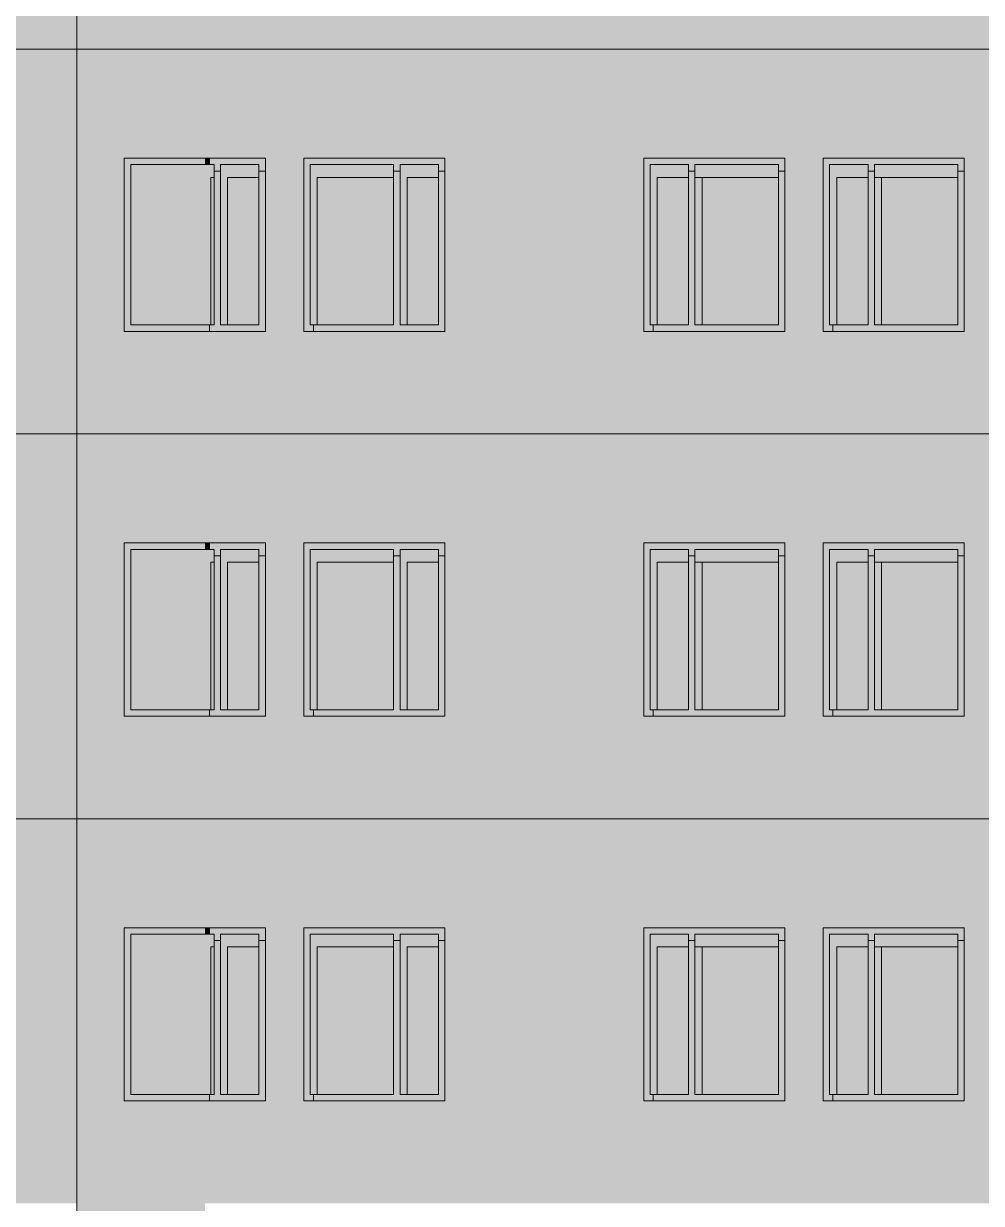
# Model space of a CAD drawing. Header units: millimetres. Extents: x 145836 to 266027, y 108786 to 206069.
# Drawn here: x 159345 to 163079, y 172399 to 176999 of the extents above; entities that cross this region are included whole.
import ezdxf

# ---------------------------------------------------------------- set-up
doc = ezdxf.new("R2010")
doc.units = ezdxf.units.MM
doc.layers.get('0').update_dxf_attribs({"color": 250})
doc.layers.add('hatch1', color=7, linetype='Continuous')

msp = doc.modelspace()

# ---------------------------------------------------------------- hatches: boundary and pattern name
at = {"lineweight": 13, "true_color": 0x787878}
h = msp.add_hatch(color=8, dxfattribs=at)
h.dxf.hatch_style = 1
h.paths.add_polyline_path([(160052.1, 176474), (159737.1, 176474), (159737.1, 175799), (160052.1, 175799), (160052.1, 175824), (159762.1, 175824), (159762.1, 176449), (160052.1, 176449)])
h.paths.add_polyline_path([(160069, 175824), (160052.1, 175824), (160052.1, 175799), (160069, 175799)])
h = msp.add_hatch(color=8, dxfattribs=at)
h.dxf.hatch_style = 1
h.paths.add_polyline_path([(160069, 176474), (160052.1, 176474), (160052.1, 176449), (160069, 176449)])
at = {"lineweight": 13}
h = msp.add_hatch(color=253, dxfattribs=at)
h.dxf.hatch_style = 1
h.paths.add_polyline_path([(160287.1, 176474), (160069, 176474), (160069, 176449), (160087.1, 176449), (160087.1, 176424), (160112.1, 176424), (160112.1, 176449), (160262.1, 176449), (160262.1, 176424), (160287.1, 176424)])
h = msp.add_hatch(color=253, dxfattribs=at)
h.dxf.hatch_style = 1
h.paths.add_polyline_path([(160787.1, 176449), (160787.1, 176424), (160812.1, 176424), (160812.1, 176449), (160962.1, 176449), (160962.1, 176424), (160987.1, 176424), (160987.1, 176474), (160437.1, 176474), (160437.1, 175799), (160474.5, 175799), (160474.5, 175824), (160462.1, 175824), (160462.1, 176449)])
at = {"lineweight": 20}
for color, points in [(253, [(161762.1, 176474), (161762.1, 175799), (161799.5, 175799), (161799.5, 175824), (161787.1, 175824), (161787.1, 176449), (161937.1, 176449), (161937.1, 176424), (161962.1, 176424), (161962.1, 176449), (162287.1, 176449), (162287.1, 176424), (162312.1, 176424), (162312.1, 176474)]), (253, [(162462.1, 175799), (162499.5, 175799), (162499.5, 175824), (162487.1, 175824), (162487.1, 176449), (162637.1, 176449), (162637.1, 176424), (162662.1, 176424), (162662.1, 176449), (162987.1, 176449), (162987.1, 176424), (163012.1, 176424), (163012.1, 176474), (162462.1, 176474)]), (255, [(162287.1, 175824), (161962.1, 175824), (161962.1, 176424), (161937.1, 176424), (161937.1, 175824), (161799.5, 175824), (161799.5, 175799), (162312.1, 175799), (162312.1, 176424), (162287.1, 176424)]), (253, [(161762.1, 174974), (161762.1, 174299), (161799.5, 174299), (161799.5, 174324), (161787.1, 174324), (161787.1, 174949), (161937.1, 174949), (161937.1, 174924), (161962.1, 174924), (161962.1, 174949), (162287.1, 174949), (162287.1, 174924), (162312.1, 174924), (162312.1, 174974)]), (253, [(162462.1, 174299), (162499.5, 174299), (162499.5, 174324), (162487.1, 174324), (162487.1, 174949), (162637.1, 174949), (162637.1, 174924), (162662.1, 174924), (162662.1, 174949), (162987.1, 174949), (162987.1, 174924), (163012.1, 174924), (163012.1, 174974), (162462.1, 174974)]), (255, [(162287.1, 174324), (161962.1, 174324), (161962.1, 174924), (161937.1, 174924), (161937.1, 174324), (161799.5, 174324), (161799.5, 174299), (162312.1, 174299), (162312.1, 174924), (162287.1, 174924)]), (253, [(161762.1, 173474), (161762.1, 172799), (161799.5, 172799), (161799.5, 172824), (161787.1, 172824), (161787.1, 173449), (161937.1, 173449), (161937.1, 173424), (161962.1, 173424), (161962.1, 173449), (162287.1, 173449), (162287.1, 173424), (162312.1, 173424), (162312.1, 173474)]), (253, [(162462.1, 172799), (162499.5, 172799), (162499.5, 172824), (162487.1, 172824), (162487.1, 173449), (162637.1, 173449), (162637.1, 173424), (162662.1, 173424), (162662.1, 173449), (162987.1, 173449), (162987.1, 173424), (163012.1, 173424), (163012.1, 173474), (162462.1, 173474)]), (255, [(162287.1, 172824), (161962.1, 172824), (161962.1, 173424), (161937.1, 173424), (161937.1, 172824), (161799.5, 172824), (161799.5, 172799), (162312.1, 172799), (162312.1, 173424), (162287.1, 173424)])]:
    msp.add_hatch(color=color, dxfattribs=at).paths.add_polyline_path(points)
at = {"lineweight": 13, "true_color": 0x5c6d75}
h = msp.add_hatch(color=147, dxfattribs=at)
h.dxf.hatch_style = 1
h.paths.add_polyline_path([(160087.1, 176449), (160052.1, 176449), (160052.1, 175824), (160073.9, 175824), (160073.9, 176399), (160087.1, 176399)])
h.paths.add_polyline_path([(160052.1, 176449), (159762.1, 176449), (159762.1, 175824), (160052.1, 175824)])
at = {"lineweight": 13}
h = msp.add_hatch(color=255, dxfattribs=at)
h.dxf.hatch_style = 1
h.paths.add_polyline_path([(160287.1, 176424), (160262.1, 176424), (160262.1, 175824), (160112.1, 175824), (160112.1, 176424), (160087.1, 176424), (160087.1, 175824), (160069, 175824), (160069, 175799), (160287.1, 175799)])
h.paths.add_polyline_path([(160987.1, 176424), (160962.1, 176424), (160962.1, 175824), (160812.1, 175824), (160812.1, 176424), (160787.1, 176424), (160787.1, 175824), (160474.5, 175824), (160474.5, 175799), (160987.1, 175799)])
at = {"lineweight": 13, "true_color": 0x5c6d75}
h = msp.add_hatch(color=147, dxfattribs=at)
h.dxf.hatch_style = 1
h.paths.add_polyline_path([(160262.1, 176399), (160262.1, 176449), (160112.1, 176449), (160112.1, 175824), (160139.5, 175824), (160139.5, 176399)])
h = msp.add_hatch(color=147, dxfattribs=at)
h.paths.add_polyline_path([(160787.1, 176399), (160787.1, 176449), (160462.1, 176449), (160462.1, 175824), (160489.5, 175824), (160489.5, 176399)])
h.paths.add_polyline_path([(160962.1, 176399), (160962.1, 176449), (160812.1, 176449), (160812.1, 175824), (160839.5, 175824), (160839.5, 176399)])
at = {"lineweight": 20, "true_color": 0x5c6d75}
h = msp.add_hatch(color=147, dxfattribs=at)
h.paths.add_polyline_path([(162287.1, 176399), (162287.1, 176449), (161962.1, 176449), (161962.1, 176399)])
h.paths.add_polyline_path([(161937.1, 176399), (161937.1, 176449), (161787.1, 176449), (161787.1, 175824), (161814.5, 175824), (161814.5, 176399)])
for points in [[(162487.1, 176449), (162487.1, 175824), (162514.5, 175824), (162514.5, 176399), (162637.1, 176399), (162637.1, 176449)], [(162987.1, 176399), (162987.1, 176449), (162662.1, 176449), (162662.1, 176399)], [(162487.1, 174949), (162487.1, 174324), (162514.5, 174324), (162514.5, 174899), (162637.1, 174899), (162637.1, 174949)], [(162987.1, 174899), (162987.1, 174949), (162662.1, 174949), (162662.1, 174899)], [(162487.1, 173449), (162487.1, 172824), (162514.5, 172824), (162514.5, 173399), (162637.1, 173399), (162637.1, 173449)], [(162987.1, 173399), (162987.1, 173449), (162662.1, 173449), (162662.1, 173399)]]:
    msp.add_hatch(color=147, dxfattribs=at).paths.add_polyline_path(points)
at = {"lineweight": 13}
for points in [[(163012.1, 176424), (162987.1, 176424), (162987.1, 175824), (162662.1, 175824), (162662.1, 176424), (162637.1, 176424), (162637.1, 175824), (162499.5, 175824), (162499.5, 175799), (163012.1, 175799)], [(163012.1, 174924), (162987.1, 174924), (162987.1, 174324), (162662.1, 174324), (162662.1, 174924), (162637.1, 174924), (162637.1, 174324), (162499.5, 174324), (162499.5, 174299), (163012.1, 174299)], [(163012.1, 173424), (162987.1, 173424), (162987.1, 172824), (162662.1, 172824), (162662.1, 173424), (162637.1, 173424), (162637.1, 172824), (162499.5, 172824), (162499.5, 172799), (163012.1, 172799)]]:
    msp.add_hatch(color=255, dxfattribs=at).paths.add_polyline_path(points)
at = {"lineweight": 13, "true_color": 0x70858f}
h = msp.add_hatch(color=8, dxfattribs=at)
h.dxf.hatch_style = 1
h.paths.add_polyline_path([(160087.1, 176399), (160073.9, 176399), (160073.9, 175824), (160087.1, 175824)])
h.paths.add_polyline_path([(160262.1, 176399), (160139.5, 176399), (160139.5, 175824), (160262.1, 175824)])
h = msp.add_hatch(color=8, dxfattribs=at)
h.dxf.hatch_style = 1
h.paths.add_polyline_path([(160489.5, 176399), (160489.5, 175824), (160787.1, 175824), (160787.1, 176399)])
h.paths.add_polyline_path([(160839.5, 175824), (160962.1, 175824), (160962.1, 176399), (160839.5, 176399)])
h = msp.add_hatch(color=8, dxfattribs=at)
h.paths.add_polyline_path([(162287.1, 176399), (161989.5, 176399), (161989.5, 175824), (162287.1, 175824)])
h.paths.add_polyline_path([(161814.5, 175824), (161937.1, 175824), (161937.1, 176399), (161814.5, 176399)])
at = {"lineweight": 13, "true_color": 0x5c6d75}
h = msp.add_hatch(color=147, dxfattribs=at)
h.paths.add_polyline_path([(161989.5, 176399), (161962.1, 176399), (161962.1, 175824), (161989.5, 175824)])
h.paths.add_polyline_path([(162662.1, 175824), (162689.5, 175824), (162689.5, 176399), (162662.1, 176399)])
at = {"lineweight": 13, "true_color": 0x70858f}
h = msp.add_hatch(color=8, dxfattribs=at)
h.paths.add_polyline_path([(162689.5, 175824), (162987.1, 175824), (162987.1, 176399), (162689.5, 176399)])
h.paths.add_polyline_path([(162637.1, 176399), (162514.5, 176399), (162514.5, 175824), (162637.1, 175824)])
at = {"lineweight": 13, "true_color": 0x787878}
h = msp.add_hatch(color=8, dxfattribs=at)
h.dxf.hatch_style = 1
h.paths.add_polyline_path([(160052.1, 174974), (159737.1, 174974), (159737.1, 174299), (160052.1, 174299), (160052.1, 174324), (159762.1, 174324), (159762.1, 174949), (160052.1, 174949)])
h.paths.add_polyline_path([(160069, 174324), (160052.1, 174324), (160052.1, 174299), (160069, 174299)])
at = {"lineweight": 13, "true_color": 0x5c6d75}
h = msp.add_hatch(color=147, dxfattribs=at)
h.dxf.hatch_style = 1
h.paths.add_polyline_path([(160087.1, 174949), (160052.1, 174949), (160052.1, 174324), (160073.9, 174324), (160073.9, 174899), (160087.1, 174899)])
h.paths.add_polyline_path([(160052.1, 174949), (159762.1, 174949), (159762.1, 174324), (160052.1, 174324)])
at = {"lineweight": 13, "true_color": 0x787878}
h = msp.add_hatch(color=8, dxfattribs=at)
h.dxf.hatch_style = 1
h.paths.add_polyline_path([(160069, 174974), (160052.1, 174974), (160052.1, 174949), (160069, 174949)])
at = {"lineweight": 13}
h = msp.add_hatch(color=253, dxfattribs=at)
h.dxf.hatch_style = 1
h.paths.add_polyline_path([(160287.1, 174974), (160069, 174974), (160069, 174949), (160087.1, 174949), (160087.1, 174924), (160112.1, 174924), (160112.1, 174949), (160262.1, 174949), (160262.1, 174924), (160287.1, 174924)])
at = {"lineweight": 13, "true_color": 0x5c6d75}
h = msp.add_hatch(color=147, dxfattribs=at)
h.dxf.hatch_style = 1
h.paths.add_polyline_path([(160262.1, 174899), (160262.1, 174949), (160112.1, 174949), (160112.1, 174324), (160139.5, 174324), (160139.5, 174899)])
at = {"lineweight": 13}
h = msp.add_hatch(color=253, dxfattribs=at)
h.dxf.hatch_style = 1
h.paths.add_polyline_path([(160787.1, 174949), (160787.1, 174924), (160812.1, 174924), (160812.1, 174949), (160962.1, 174949), (160962.1, 174924), (160987.1, 174924), (160987.1, 174974), (160437.1, 174974), (160437.1, 174299), (160474.5, 174299), (160474.5, 174324), (160462.1, 174324), (160462.1, 174949)])
at = {"lineweight": 13, "true_color": 0x5c6d75}
h = msp.add_hatch(color=147, dxfattribs=at)
h.paths.add_polyline_path([(160787.1, 174899), (160787.1, 174949), (160462.1, 174949), (160462.1, 174324), (160489.5, 174324), (160489.5, 174899)])
h.paths.add_polyline_path([(160962.1, 174899), (160962.1, 174949), (160812.1, 174949), (160812.1, 174324), (160839.5, 174324), (160839.5, 174899)])
at = {"lineweight": 20, "true_color": 0x5c6d75}
h = msp.add_hatch(color=147, dxfattribs=at)
h.paths.add_polyline_path([(162287.1, 174899), (162287.1, 174949), (161962.1, 174949), (161962.1, 174899)])
h.paths.add_polyline_path([(161937.1, 174899), (161937.1, 174949), (161787.1, 174949), (161787.1, 174324), (161814.5, 174324), (161814.5, 174899)])
at = {"lineweight": 13}
h = msp.add_hatch(color=255, dxfattribs=at)
h.dxf.hatch_style = 1
h.paths.add_polyline_path([(160287.1, 174924), (160262.1, 174924), (160262.1, 174324), (160112.1, 174324), (160112.1, 174924), (160087.1, 174924), (160087.1, 174324), (160069, 174324), (160069, 174299), (160287.1, 174299)])
h.paths.add_polyline_path([(160987.1, 174924), (160962.1, 174924), (160962.1, 174324), (160812.1, 174324), (160812.1, 174924), (160787.1, 174924), (160787.1, 174324), (160474.5, 174324), (160474.5, 174299), (160987.1, 174299)])
at = {"lineweight": 13, "true_color": 0x70858f}
h = msp.add_hatch(color=8, dxfattribs=at)
h.dxf.hatch_style = 1
h.paths.add_polyline_path([(160087.1, 174899), (160073.9, 174899), (160073.9, 174324), (160087.1, 174324)])
h.paths.add_polyline_path([(160262.1, 174899), (160139.5, 174899), (160139.5, 174324), (160262.1, 174324)])
h = msp.add_hatch(color=8, dxfattribs=at)
h.dxf.hatch_style = 1
h.paths.add_polyline_path([(160489.5, 174899), (160489.5, 174324), (160787.1, 174324), (160787.1, 174899)])
h.paths.add_polyline_path([(160839.5, 174324), (160962.1, 174324), (160962.1, 174899), (160839.5, 174899)])
h = msp.add_hatch(color=8, dxfattribs=at)
h.paths.add_polyline_path([(162287.1, 174899), (161989.5, 174899), (161989.5, 174324), (162287.1, 174324)])
h.paths.add_polyline_path([(161814.5, 174324), (161937.1, 174324), (161937.1, 174899), (161814.5, 174899)])
at = {"lineweight": 13, "true_color": 0x5c6d75}
h = msp.add_hatch(color=147, dxfattribs=at)
h.paths.add_polyline_path([(161989.5, 174899), (161962.1, 174899), (161962.1, 174324), (161989.5, 174324)])
h.paths.add_polyline_path([(162662.1, 174324), (162689.5, 174324), (162689.5, 174899), (162662.1, 174899)])
at = {"lineweight": 13, "true_color": 0x70858f}
h = msp.add_hatch(color=8, dxfattribs=at)
h.paths.add_polyline_path([(162689.5, 174324), (162987.1, 174324), (162987.1, 174899), (162689.5, 174899)])
h.paths.add_polyline_path([(162637.1, 174899), (162514.5, 174899), (162514.5, 174324), (162637.1, 174324)])
at = {"lineweight": 13, "true_color": 0x787878}
h = msp.add_hatch(color=8, dxfattribs=at)
h.dxf.hatch_style = 1
h.paths.add_polyline_path([(160052.1, 173474), (159737.1, 173474), (159737.1, 172799), (160052.1, 172799), (160052.1, 172824), (159762.1, 172824), (159762.1, 173449), (160052.1, 173449)])
h.paths.add_polyline_path([(160069, 172824), (160052.1, 172824), (160052.1, 172799), (160069, 172799)])
h = msp.add_hatch(color=8, dxfattribs=at)
h.dxf.hatch_style = 1
h.paths.add_polyline_path([(160069, 173474), (160052.1, 173474), (160052.1, 173449), (160069, 173449)])
at = {"lineweight": 13}
h = msp.add_hatch(color=253, dxfattribs=at)
h.dxf.hatch_style = 1
h.paths.add_polyline_path([(160287.1, 173474), (160069, 173474), (160069, 173449), (160087.1, 173449), (160087.1, 173424), (160112.1, 173424), (160112.1, 173449), (160262.1, 173449), (160262.1, 173424), (160287.1, 173424)])
h = msp.add_hatch(color=253, dxfattribs=at)
h.dxf.hatch_style = 1
h.paths.add_polyline_path([(160787.1, 173449), (160787.1, 173424), (160812.1, 173424), (160812.1, 173449), (160962.1, 173449), (160962.1, 173424), (160987.1, 173424), (160987.1, 173474), (160437.1, 173474), (160437.1, 172799), (160474.5, 172799), (160474.5, 172824), (160462.1, 172824), (160462.1, 173449)])
at = {"lineweight": 13, "true_color": 0x5c6d75}
h = msp.add_hatch(color=147, dxfattribs=at)
h.dxf.hatch_style = 1
h.paths.add_polyline_path([(160087.1, 173449), (160052.1, 173449), (160052.1, 172824), (160073.9, 172824), (160073.9, 173399), (160087.1, 173399)])
h.paths.add_polyline_path([(160052.1, 173449), (159762.1, 173449), (159762.1, 172824), (160052.1, 172824)])
at = {"lineweight": 13}
h = msp.add_hatch(color=255, dxfattribs=at)
h.dxf.hatch_style = 1
h.paths.add_polyline_path([(160287.1, 173424), (160262.1, 173424), (160262.1, 172824), (160112.1, 172824), (160112.1, 173424), (160087.1, 173424), (160087.1, 172824), (160069, 172824), (160069, 172799), (160287.1, 172799)])
h.paths.add_polyline_path([(160987.1, 173424), (160962.1, 173424), (160962.1, 172824), (160812.1, 172824), (160812.1, 173424), (160787.1, 173424), (160787.1, 172824), (160474.5, 172824), (160474.5, 172799), (160987.1, 172799)])
at = {"lineweight": 13, "true_color": 0x5c6d75}
h = msp.add_hatch(color=147, dxfattribs=at)
h.dxf.hatch_style = 1
h.paths.add_polyline_path([(160262.1, 173399), (160262.1, 173449), (160112.1, 173449), (160112.1, 172824), (160139.5, 172824), (160139.5, 173399)])
h = msp.add_hatch(color=147, dxfattribs=at)
h.paths.add_polyline_path([(160787.1, 173399), (160787.1, 173449), (160462.1, 173449), (160462.1, 172824), (160489.5, 172824), (160489.5, 173399)])
h.paths.add_polyline_path([(160962.1, 173399), (160962.1, 173449), (160812.1, 173449), (160812.1, 172824), (160839.5, 172824), (160839.5, 173399)])
at = {"lineweight": 20, "true_color": 0x5c6d75}
h = msp.add_hatch(color=147, dxfattribs=at)
h.paths.add_polyline_path([(162287.1, 173399), (162287.1, 173449), (161962.1, 173449), (161962.1, 173399)])
h.paths.add_polyline_path([(161937.1, 173399), (161937.1, 173449), (161787.1, 173449), (161787.1, 172824), (161814.5, 172824), (161814.5, 173399)])
at = {"lineweight": 13, "true_color": 0x70858f}
h = msp.add_hatch(color=8, dxfattribs=at)
h.dxf.hatch_style = 1
h.paths.add_polyline_path([(160087.1, 173399), (160073.9, 173399), (160073.9, 172824), (160087.1, 172824)])
h.paths.add_polyline_path([(160262.1, 173399), (160139.5, 173399), (160139.5, 172824), (160262.1, 172824)])
h = msp.add_hatch(color=8, dxfattribs=at)
h.dxf.hatch_style = 1
h.paths.add_polyline_path([(160489.5, 173399), (160489.5, 172824), (160787.1, 172824), (160787.1, 173399)])
h.paths.add_polyline_path([(160839.5, 172824), (160962.1, 172824), (160962.1, 173399), (160839.5, 173399)])
h = msp.add_hatch(color=8, dxfattribs=at)
h.paths.add_polyline_path([(162287.1, 173399), (161989.5, 173399), (161989.5, 172824), (162287.1, 172824)])
h.paths.add_polyline_path([(161814.5, 172824), (161937.1, 172824), (161937.1, 173399), (161814.5, 173399)])
at = {"lineweight": 13, "true_color": 0x5c6d75}
h = msp.add_hatch(color=147, dxfattribs=at)
h.paths.add_polyline_path([(161989.5, 173399), (161962.1, 173399), (161962.1, 172824), (161989.5, 172824)])
h.paths.add_polyline_path([(162662.1, 172824), (162689.5, 172824), (162689.5, 173399), (162662.1, 173399)])
at = {"lineweight": 13, "true_color": 0x70858f}
h = msp.add_hatch(color=8, dxfattribs=at)
h.paths.add_polyline_path([(162689.5, 172824), (162987.1, 172824), (162987.1, 173399), (162689.5, 173399)])
h.paths.add_polyline_path([(162637.1, 173399), (162514.5, 173399), (162514.5, 172824), (162637.1, 172824)])
at = {"layer": 'hatch1', "lineweight": 13, "true_color": 0xb7ab6c}
h = msp.add_hatch(color=43, dxfattribs=at)
h.dxf.hatch_style = 1
h.paths.add_polyline_path([(159737.1, 177974), (160052.1, 177974), (160052.1, 178399), (159552.1, 178399), (159552.1, 176899), (160052.1, 176899), (160052.1, 177299), (159737.1, 177299)])
h.paths.add_polyline_path([(160052.1, 178399), (160052.1, 178799), (159737.1, 178799), (159737.1, 179474), (160052.1, 179474), (160052.1, 179899), (159552.1, 179899), (159552.1, 178399)])
at = {"layer": 'hatch1', "lineweight": 13, "true_color": 0xf1e5a2}
h = msp.add_hatch(color=41, dxfattribs=at)
h.dxf.hatch_style = 1
h.paths.add_polyline_path([(156067.2, 178399), (156067.2, 177974), (156612.1, 177974), (156612.1, 177299), (156067.2, 177299), (156067.2, 176899), (159552.1, 176899), (159552.1, 178399)])
h.paths.add_polyline_path([(158437.1, 177974), (158437.1, 177299), (157887.1, 177299), (157887.1, 177974)], flags=16)
h.paths.add_polyline_path([(158412.1, 177949), (158412.1, 177324), (158262.1, 177324), (157912.1, 177324), (157912.1, 177949), (158237.1, 177949)], flags=0)
h.paths.add_polyline_path([(158587.1, 177974), (159137.1, 177974), (159137.1, 177299), (158587.1, 177299)], flags=16)
h.paths.add_polyline_path([(158612.1, 177949), (158937.1, 177949), (159112.1, 177949), (159112.1, 177324), (158962.1, 177324), (158612.1, 177324)], flags=0)
h.paths.add_polyline_path([(157762.1, 177974), (157762.1, 177299), (156862.1, 177299), (156862.1, 177974)], flags=16)
h.paths.add_polyline_path([(157737.1, 177949), (157737.1, 177324), (157587.1, 177324), (157237.1, 177324), (156887.1, 177324), (156887.1, 177949), (157212.1, 177949), (157562.1, 177949)], flags=0)
at = {"layer": 'hatch1', "lineweight": 13, "true_color": 0xeedf8c}
h = msp.add_hatch(color=41, dxfattribs=at)
h.dxf.hatch_style = 1
h.paths.add_polyline_path([(161374.6, 178399), (160052.1, 178399), (160052.1, 177974), (160287.1, 177974), (160287.1, 177299), (160052.1, 177299), (160052.1, 176899), (161374.6, 176899)])
h.paths.add_polyline_path([(160987.1, 177974), (160987.1, 177299), (160437.1, 177299), (160437.1, 177974)], flags=16)
h.paths.add_polyline_path([(160962.1, 177949), (160962.1, 177324), (160812.1, 177324), (160812.1, 177924), (160787.1, 177924), (160787.1, 177324), (160462.1, 177324), (160462.1, 177949), (160787.1, 177949), (160787.1, 177924), (160812.1, 177924), (160812.1, 177949)], flags=0)
h.paths.add_polyline_path([(163197.1, 178399), (161374.6, 178399), (161374.6, 176899), (163197.1, 176899)])
h.paths.add_polyline_path([(161762.1, 177974), (162312.1, 177974), (162312.1, 177299), (161762.1, 177299)], flags=16)
h.paths.add_polyline_path([(161787.1, 177949), (161937.1, 177949), (161937.1, 177924), (161962.1, 177924), (161962.1, 177949), (162287.1, 177949), (162287.1, 177324), (161962.1, 177324), (161962.1, 177924), (161937.1, 177924), (161937.1, 177324), (161787.1, 177324)], flags=0)
h.paths.add_polyline_path([(162462.1, 177974), (163012.1, 177974), (163012.1, 177299), (162462.1, 177299)], flags=16)
h.paths.add_polyline_path([(162487.1, 177949), (162637.1, 177949), (162637.1, 177924), (162662.1, 177924), (162662.1, 177949), (162987.1, 177949), (162987.1, 177324), (162662.1, 177324), (162662.1, 177924), (162637.1, 177924), (162637.1, 177324), (162487.1, 177324)], flags=0)
at = {"layer": 'hatch1', "lineweight": 13, "true_color": 0xf1e5a2}
h = msp.add_hatch(color=41, dxfattribs=at)
h.dxf.hatch_style = 1
h.paths.add_polyline_path([(156067.2, 176899), (156067.2, 176474), (156612.1, 176474), (156612.1, 175799), (156067.2, 175799), (156067.2, 175399), (159552.1, 175399), (159552.1, 176899)])
h.paths.add_polyline_path([(158437.1, 176474), (158437.1, 175799), (157887.1, 175799), (157887.1, 176474)], flags=16)
h.paths.add_polyline_path([(158412.1, 176449), (158412.1, 175824), (158262.1, 175824), (157912.1, 175824), (157912.1, 176449), (158237.1, 176449)], flags=0)
h.paths.add_polyline_path([(158587.1, 176474), (159137.1, 176474), (159137.1, 175799), (158587.1, 175799)], flags=16)
h.paths.add_polyline_path([(158612.1, 176449), (158937.1, 176449), (159112.1, 176449), (159112.1, 175824), (158962.1, 175824), (158612.1, 175824)], flags=0)
h.paths.add_polyline_path([(157762.1, 176474), (157762.1, 175799), (156862.1, 175799), (156862.1, 176474)], flags=16)
h.paths.add_polyline_path([(157737.1, 176449), (157737.1, 175824), (157587.1, 175824), (157237.1, 175824), (156887.1, 175824), (156887.1, 176449), (157212.1, 176449), (157562.1, 176449)], flags=0)
at = {"layer": 'hatch1', "lineweight": 13, "true_color": 0xb7ab6c}
h = msp.add_hatch(color=43, dxfattribs=at)
h.dxf.hatch_style = 1
h.paths.add_polyline_path([(159737.1, 176474), (160052.1, 176474), (160052.1, 176899), (159552.1, 176899), (159552.1, 175399), (160052.1, 175399), (160052.1, 175799), (159737.1, 175799)])
h.paths.add_polyline_path([(159552.1, 175399), (159552.1, 173899), (160052.1, 173899), (160052.1, 174299), (159737.1, 174299), (159737.1, 174974), (160052.1, 174974), (160052.1, 175399)])
at = {"layer": 'hatch1', "lineweight": 13, "true_color": 0xeedf8c}
h = msp.add_hatch(color=41, dxfattribs=at)
h.dxf.hatch_style = 1
h.paths.add_polyline_path([(161374.6, 176899), (160052.1, 176899), (160052.1, 176474), (160287.1, 176474), (160287.1, 175799), (160052.1, 175799), (160052.1, 175399), (161374.6, 175399)])
h.paths.add_polyline_path([(160987.1, 176474), (160987.1, 175799), (160437.1, 175799), (160437.1, 176474)], flags=16)
h.paths.add_polyline_path([(160962.1, 176449), (160962.1, 175824), (160812.1, 175824), (160812.1, 176424), (160787.1, 176424), (160787.1, 175824), (160462.1, 175824), (160462.1, 176449), (160787.1, 176449), (160787.1, 176424), (160812.1, 176424), (160812.1, 176449)], flags=0)
h.paths.add_polyline_path([(163197.1, 176899), (161374.6, 176899), (161374.6, 175399), (163197.1, 175399)])
h.paths.add_polyline_path([(161762.1, 176474), (162312.1, 176474), (162312.1, 175799), (161762.1, 175799)], flags=16)
h.paths.add_polyline_path([(161787.1, 176449), (161937.1, 176449), (161937.1, 176424), (161962.1, 176424), (161962.1, 176449), (162287.1, 176449), (162287.1, 175824), (161962.1, 175824), (161962.1, 176424), (161937.1, 176424), (161937.1, 175824), (161787.1, 175824)], flags=0)
h.paths.add_polyline_path([(162462.1, 176474), (163012.1, 176474), (163012.1, 175799), (162462.1, 175799)], flags=16)
h.paths.add_polyline_path([(162487.1, 176449), (162637.1, 176449), (162637.1, 176424), (162662.1, 176424), (162662.1, 176449), (162987.1, 176449), (162987.1, 175824), (162662.1, 175824), (162662.1, 176424), (162637.1, 176424), (162637.1, 175824), (162487.1, 175824)], flags=0)
at = {"layer": 'hatch1', "lineweight": 13, "true_color": 0xf1e5a2}
h = msp.add_hatch(color=41, dxfattribs=at)
h.dxf.hatch_style = 1
h.paths.add_polyline_path([(156067.2, 175399), (156067.2, 174974), (156612.1, 174974), (156612.1, 174299), (156067.2, 174299), (156067.2, 173899), (159552.1, 173899), (159552.1, 175399)])
h.paths.add_polyline_path([(158437.1, 174974), (158437.1, 174299), (157887.1, 174299), (157887.1, 174974)], flags=16)
h.paths.add_polyline_path([(158237.1, 174949), (158412.1, 174949), (158412.1, 174324), (158262.1, 174324), (157912.1, 174324), (157912.1, 174949)], flags=0)
h.paths.add_polyline_path([(157762.1, 174974), (157762.1, 174299), (156862.1, 174299), (156862.1, 174974)], flags=16)
h.paths.add_polyline_path([(157737.1, 174949), (157737.1, 174324), (157587.1, 174324), (157237.1, 174324), (156887.1, 174324), (156887.1, 174949), (157212.1, 174949), (157562.1, 174949)], flags=0)
h.paths.add_polyline_path([(158587.1, 174974), (159137.1, 174974), (159137.1, 174299), (158587.1, 174299)], flags=16)
h.paths.add_polyline_path([(158612.1, 174949), (158937.1, 174949), (159112.1, 174949), (159112.1, 174324), (158962.1, 174324), (158612.1, 174324)], flags=0)
at = {"layer": 'hatch1', "lineweight": 13, "true_color": 0xeedf8c}
h = msp.add_hatch(color=41, dxfattribs=at)
h.dxf.hatch_style = 1
h.paths.add_polyline_path([(161374.6, 175399), (160052.1, 175399), (160052.1, 174974), (160287.1, 174974), (160287.1, 174299), (160052.1, 174299), (160052.1, 173899), (161374.6, 173899)])
h.paths.add_polyline_path([(160987.1, 174974), (160987.1, 174299), (160437.1, 174299), (160437.1, 174974)], flags=16)
h.paths.add_polyline_path([(160962.1, 174949), (160962.1, 174324), (160812.1, 174324), (160812.1, 174924), (160787.1, 174924), (160787.1, 174324), (160462.1, 174324), (160462.1, 174949), (160787.1, 174949), (160787.1, 174924), (160812.1, 174924), (160812.1, 174949)], flags=0)
h.paths.add_polyline_path([(163197.1, 175399), (161374.6, 175399), (161374.6, 173899), (163197.1, 173899)])
h.paths.add_polyline_path([(161762.1, 174974), (162312.1, 174974), (162312.1, 174299), (161762.1, 174299)], flags=16)
h.paths.add_polyline_path([(161787.1, 174949), (161937.1, 174949), (161937.1, 174924), (161962.1, 174924), (161962.1, 174949), (162287.1, 174949), (162287.1, 174324), (161962.1, 174324), (161962.1, 174924), (161937.1, 174924), (161937.1, 174324), (161787.1, 174324)], flags=0)
h.paths.add_polyline_path([(162462.1, 174974), (163012.1, 174974), (163012.1, 174299), (162462.1, 174299)], flags=16)
h.paths.add_polyline_path([(162487.1, 174949), (162637.1, 174949), (162637.1, 174924), (162662.1, 174924), (162662.1, 174949), (162987.1, 174949), (162987.1, 174324), (162662.1, 174324), (162662.1, 174924), (162637.1, 174924), (162637.1, 174324), (162487.1, 174324)], flags=0)
at = {"layer": 'hatch1', "lineweight": 13, "true_color": 0xc98238}
h = msp.add_hatch(color=23, dxfattribs=at)
h.dxf.hatch_style = 1
h.paths.add_polyline_path([(159552.1, 173899), (156067.2, 173899), (156067.2, 173474), (156612.1, 173474), (156612.1, 172799), (156067.2, 172799), (156067.2, 172399), (159552.1, 172399)])
h.paths.add_polyline_path([(158437.1, 173474), (158437.1, 172799), (157887.1, 172799), (157887.1, 173474)], flags=16)
h.paths.add_polyline_path([(158237.1, 173449), (158237.1, 172824), (157912.1, 172824), (157912.1, 173449)], flags=0)
h.paths.add_polyline_path([(158262.1, 173449), (158412.1, 173449), (158412.1, 172824), (158262.1, 172824)], flags=0)
h.paths.add_polyline_path([(158587.1, 173474), (159137.1, 173474), (159137.1, 172799), (158587.1, 172799)], flags=16)
h.paths.add_polyline_path([(158612.1, 173449), (158937.1, 173449), (158937.1, 172824), (158612.1, 172824)], flags=0)
h.paths.add_polyline_path([(157762.1, 173474), (157762.1, 172799), (156862.1, 172799), (156862.1, 173474)], flags=16)
h.paths.add_polyline_path([(157737.1, 173449), (157737.1, 172824), (157587.1, 172824), (157587.1, 173449)], flags=0)
h.paths.add_polyline_path([(157562.1, 173449), (157562.1, 172824), (157237.1, 172824), (157237.1, 173449)], flags=0)
h.paths.add_polyline_path([(158962.1, 173449), (159112.1, 173449), (159112.1, 172824), (158962.1, 172824)], flags=0)
h.paths.add_polyline_path([(157212.1, 173449), (157212.1, 172824), (156887.1, 172824), (156887.1, 173449)], flags=0)
at = {"layer": 'hatch1', "lineweight": 13, "true_color": 0x845624}
h = msp.add_hatch(color=27, dxfattribs=at)
h.dxf.hatch_style = 1
h.paths.add_polyline_path([(159552.1, 173899), (159552.1, 172399), (160052.1, 172399), (160052.1, 172799), (159737.1, 172799), (159737.1, 173474), (160052.1, 173474), (160052.1, 173899)])
h.paths.add_polyline_path([(159552.1, 170899), (160052.1, 170899), (160052.1, 171299), (159737.1, 171299), (159737.1, 171974), (160052.1, 171974), (160052.1, 172399), (159552.1, 172399)])
at = {"layer": 'hatch1', "lineweight": 13, "true_color": 0xb07230}
h = msp.add_hatch(color=35, dxfattribs=at)
h.dxf.hatch_style = 1
h.paths.add_polyline_path([(160052.1, 173899), (160052.1, 173474), (160287.1, 173474), (160287.1, 172799), (160052.1, 172799), (160052.1, 172399), (163197.1, 172399), (163197.1, 173899)])
h.paths.add_polyline_path([(160987.1, 173474), (160987.1, 172799), (160437.1, 172799), (160437.1, 173474)], flags=16)
h.paths.add_polyline_path([(160962.1, 173449), (160962.1, 172824), (160812.1, 172824), (160812.1, 173424), (160787.1, 173424), (160787.1, 172824), (160462.1, 172824), (160462.1, 173449), (160787.1, 173449), (160787.1, 173424), (160812.1, 173424), (160812.1, 173449)], flags=0)
h.paths.add_polyline_path([(161762.1, 173474), (162312.1, 173474), (162312.1, 172799), (161762.1, 172799)], flags=16)
h.paths.add_polyline_path([(161787.1, 173449), (161937.1, 173449), (161937.1, 173424), (161962.1, 173424), (161962.1, 173449), (162287.1, 173449), (162287.1, 172824), (161962.1, 172824), (161962.1, 173424), (161937.1, 173424), (161937.1, 172824), (161787.1, 172824)], flags=0)
h.paths.add_polyline_path([(162462.1, 173474), (163012.1, 173474), (163012.1, 172799), (162462.1, 172799)], flags=16)
h.paths.add_polyline_path([(162487.1, 173449), (162637.1, 173449), (162637.1, 173424), (162662.1, 173424), (162662.1, 173449), (162987.1, 173449), (162987.1, 172824), (162662.1, 172824), (162662.1, 173424), (162637.1, 173424), (162637.1, 172824), (162487.1, 172824)], flags=0)

# ---------------------------------------------------------------- linework, layer by layer
at = {"lineweight": 20}
for p, q in [((159552.1, 168449), (159552.1, 201249)), ((168239.6, 176899), (154509.6, 176899)), ((159737.1, 176474), (160287.1, 176474)), ((159737.1, 175799), (159737.1, 176474)), ((160287.1, 175799), (160287.1, 176474)), ((160437.1, 176474), (160987.1, 176474)), ((160437.1, 175799), (160437.1, 176474)), ((160987.1, 175799), (160987.1, 176474)), ((162312.1, 176474), (161762.1, 176474)), ((161762.1, 175799), (161762.1, 176474)), ((162312.1, 175799), (162312.1, 176474)), ((163012.1, 176474), (162462.1, 176474)), ((162462.1, 175799), (162462.1, 176474)), ((163012.1, 175799), (163012.1, 176474)), ((160087.1, 176449), (159762.1, 176449)), ((160087.1, 176449), (159762.1, 176449)), ((159762.1, 176449), (159762.1, 175824)), ((160087.1, 175824), (160087.1, 176449)), ((160262.1, 176449), (160112.1, 176449)), ((160112.1, 176449), (160112.1, 175824)), ((160262.1, 175824), (160262.1, 176449)), ((160787.1, 176449), (160462.1, 176449)), ((160787.1, 176449), (160462.1, 176449)), ((160462.1, 176449), (160462.1, 175824)), ((160787.1, 175824), (160787.1, 176449)), ((160962.1, 176449), (160812.1, 176449)), ((160812.1, 176449), (160812.1, 175824)), ((160962.1, 175824), (160962.1, 176449)), ((161787.1, 175824), (161787.1, 176449)), ((161787.1, 176449), (161937.1, 176449)), ((161787.1, 176449), (161937.1, 176449)), ((161937.1, 176449), (161937.1, 175824)), ((161962.1, 176449), (162287.1, 176449)), ((161962.1, 176449), (162287.1, 176449)), ((161962.1, 175824), (161962.1, 176449)), ((162287.1, 176449), (162287.1, 175824)), ((162487.1, 175824), (162487.1, 176449)), ((162487.1, 176449), (162637.1, 176449)), ((162487.1, 176449), (162637.1, 176449)), ((162637.1, 176449), (162637.1, 175824)), ((162662.1, 176449), (162987.1, 176449)), ((162662.1, 175824), (162662.1, 176449)), ((162662.1, 176449), (162987.1, 176449)), ((162987.1, 176449), (162987.1, 175824)), ((160087.1, 175824), (159762.1, 175824)), ((160262.1, 175824), (160112.1, 175824)), ((160787.1, 175824), (160462.1, 175824)), ((160962.1, 175824), (160812.1, 175824)), ((161787.1, 175824), (161937.1, 175824)), ((161962.1, 175824), (162287.1, 175824)), ((162487.1, 175824), (162637.1, 175824)), ((162662.1, 175824), (162987.1, 175824)), ((159737.1, 175799), (160287.1, 175799)), ((160437.1, 175799), (160987.1, 175799)), ((162312.1, 175799), (161762.1, 175799)), ((163012.1, 175799), (162462.1, 175799)), ((168239.6, 175399), (154509.6, 175399)), ((159737.1, 174974), (160287.1, 174974)), ((159737.1, 174299), (159737.1, 174974)), ((160087.1, 174949), (159762.1, 174949)), ((160087.1, 174949), (159762.1, 174949)), ((159762.1, 174949), (159762.1, 174324)), ((160087.1, 174324), (160087.1, 174949)), ((160262.1, 174949), (160112.1, 174949)), ((160112.1, 174949), (160112.1, 174324)), ((160262.1, 174324), (160262.1, 174949)), ((160287.1, 174299), (160287.1, 174974)), ((160437.1, 174974), (160987.1, 174974)), ((160437.1, 174299), (160437.1, 174974)), ((160787.1, 174949), (160462.1, 174949)), ((160787.1, 174949), (160462.1, 174949)), ((160462.1, 174949), (160462.1, 174324)), ((160787.1, 174324), (160787.1, 174949)), ((160962.1, 174949), (160812.1, 174949)), ((160812.1, 174949), (160812.1, 174324)), ((160962.1, 174324), (160962.1, 174949)), ((160987.1, 174299), (160987.1, 174974)), ((162312.1, 174974), (161762.1, 174974)), ((161762.1, 174299), (161762.1, 174974)), ((161787.1, 174324), (161787.1, 174949)), ((161787.1, 174949), (161937.1, 174949)), ((161787.1, 174949), (161937.1, 174949)), ((161937.1, 174949), (161937.1, 174324)), ((161962.1, 174949), (162287.1, 174949)), ((161962.1, 174949), (162287.1, 174949)), ((161962.1, 174324), (161962.1, 174949)), ((162287.1, 174949), (162287.1, 174324)), ((162312.1, 174299), (162312.1, 174974)), ((163012.1, 174974), (162462.1, 174974)), ((162462.1, 174299), (162462.1, 174974)), ((162487.1, 174324), (162487.1, 174949)), ((162487.1, 174949), (162637.1, 174949)), ((162487.1, 174949), (162637.1, 174949)), ((162637.1, 174949), (162637.1, 174324)), ((162662.1, 174949), (162987.1, 174949)), ((162662.1, 174324), (162662.1, 174949)), ((162662.1, 174949), (162987.1, 174949)), ((162987.1, 174949), (162987.1, 174324)), ((163012.1, 174299), (163012.1, 174974)), ((159737.1, 174299), (160287.1, 174299)), ((160087.1, 174324), (159762.1, 174324)), ((160262.1, 174324), (160112.1, 174324)), ((160437.1, 174299), (160987.1, 174299)), ((160787.1, 174324), (160462.1, 174324)), ((160962.1, 174324), (160812.1, 174324)), ((162312.1, 174299), (161762.1, 174299)), ((161787.1, 174324), (161937.1, 174324)), ((161962.1, 174324), (162287.1, 174324)), ((163012.1, 174299), (162462.1, 174299)), ((162487.1, 174324), (162637.1, 174324)), ((162662.1, 174324), (162987.1, 174324)), ((168239.6, 173899), (154509.6, 173899)), ((159737.1, 173474), (160287.1, 173474)), ((159737.1, 172799), (159737.1, 173474)), ((160287.1, 172799), (160287.1, 173474)), ((160437.1, 173474), (160987.1, 173474)), ((160437.1, 172799), (160437.1, 173474)), ((160987.1, 172799), (160987.1, 173474)), ((162312.1, 173474), (161762.1, 173474)), ((161762.1, 172799), (161762.1, 173474)), ((162312.1, 172799), (162312.1, 173474)), ((163012.1, 173474), (162462.1, 173474)), ((162462.1, 172799), (162462.1, 173474)), ((163012.1, 172799), (163012.1, 173474)), ((160087.1, 173449), (159762.1, 173449)), ((160087.1, 173449), (159762.1, 173449)), ((159762.1, 173449), (159762.1, 172824)), ((160087.1, 172824), (160087.1, 173449)), ((160262.1, 173449), (160112.1, 173449)), ((160112.1, 173449), (160112.1, 172824)), ((160262.1, 172824), (160262.1, 173449)), ((160787.1, 173449), (160462.1, 173449)), ((160787.1, 173449), (160462.1, 173449)), ((160462.1, 173449), (160462.1, 172824)), ((160787.1, 172824), (160787.1, 173449)), ((160962.1, 173449), (160812.1, 173449)), ((160812.1, 173449), (160812.1, 172824)), ((160962.1, 172824), (160962.1, 173449)), ((161787.1, 172824), (161787.1, 173449)), ((161787.1, 173449), (161937.1, 173449)), ((161787.1, 173449), (161937.1, 173449)), ((161937.1, 173449), (161937.1, 172824)), ((161962.1, 173449), (162287.1, 173449)), ((161962.1, 173449), (162287.1, 173449)), ((161962.1, 172824), (161962.1, 173449)), ((162287.1, 173449), (162287.1, 172824)), ((162487.1, 172824), (162487.1, 173449)), ((162487.1, 173449), (162637.1, 173449)), ((162487.1, 173449), (162637.1, 173449)), ((162637.1, 173449), (162637.1, 172824)), ((162662.1, 173449), (162987.1, 173449)), ((162662.1, 172824), (162662.1, 173449)), ((162662.1, 173449), (162987.1, 173449)), ((162987.1, 173449), (162987.1, 172824)), ((160087.1, 172824), (159762.1, 172824)), ((160262.1, 172824), (160112.1, 172824)), ((160787.1, 172824), (160462.1, 172824)), ((160962.1, 172824), (160812.1, 172824)), ((161787.1, 172824), (161937.1, 172824)), ((161962.1, 172824), (162287.1, 172824)), ((162487.1, 172824), (162637.1, 172824)), ((162662.1, 172824), (162987.1, 172824)), ((159737.1, 172799), (160287.1, 172799)), ((160437.1, 172799), (160987.1, 172799)), ((162312.1, 172799), (161762.1, 172799)), ((163012.1, 172799), (162462.1, 172799))]:
    msp.add_line(p, q, dxfattribs=at)
at = {"color": 8, "lineweight": 13, "true_color": 0x828282}
for p, q in [((160069, 176474), (160069, 176449)), ((160069, 175824), (160069, 175799)), ((160069, 174974), (160069, 174949)), ((160069, 174324), (160069, 174299)), ((160069, 173474), (160069, 173449)), ((160069, 172824), (160069, 172799))]:
    msp.add_line(p, q, dxfattribs=at)
at = {"color": 253, "lineweight": 20}
for p, q in [((160112.1, 176424), (160087.1, 176424)), ((160287.1, 176424), (160262.1, 176424)), ((160812.1, 176424), (160787.1, 176424)), ((160987.1, 176424), (160962.1, 176424)), ((161937.1, 176424), (161962.1, 176424)), ((162287.1, 176424), (162312.1, 176424)), ((162637.1, 176424), (162662.1, 176424)), ((162987.1, 176424), (163012.1, 176424)), ((160474.5, 175824), (160474.5, 175799)), ((161799.5, 175824), (161799.5, 175799)), ((162499.5, 175824), (162499.5, 175799)), ((160112.1, 174924), (160087.1, 174924)), ((160287.1, 174924), (160262.1, 174924)), ((160812.1, 174924), (160787.1, 174924)), ((160987.1, 174924), (160962.1, 174924)), ((161937.1, 174924), (161962.1, 174924)), ((162287.1, 174924), (162312.1, 174924)), ((162637.1, 174924), (162662.1, 174924)), ((162987.1, 174924), (163012.1, 174924)), ((160474.5, 174324), (160474.5, 174299)), ((161799.5, 174324), (161799.5, 174299)), ((162499.5, 174324), (162499.5, 174299)), ((160112.1, 173424), (160087.1, 173424)), ((160287.1, 173424), (160262.1, 173424)), ((160812.1, 173424), (160787.1, 173424)), ((160987.1, 173424), (160962.1, 173424)), ((161937.1, 173424), (161962.1, 173424)), ((162287.1, 173424), (162312.1, 173424)), ((162637.1, 173424), (162662.1, 173424)), ((162987.1, 173424), (163012.1, 173424)), ((160474.5, 172824), (160474.5, 172799)), ((161799.5, 172824), (161799.5, 172799)), ((162499.5, 172824), (162499.5, 172799))]:
    msp.add_line(p, q, dxfattribs=at)
at = {"color": 147, "lineweight": 20, "true_color": 0x5c6d75}
for p, q in [((160087.1, 176399), (160073.9, 176399)), ((160073.9, 176399), (160073.9, 175824)), ((160262.1, 176399), (160139.5, 176399)), ((160139.5, 176399), (160139.5, 175824)), ((160787.1, 176399), (160489.5, 176399)), ((160489.5, 176399), (160489.5, 175824)), ((160962.1, 176399), (160839.5, 176399)), ((160839.5, 176399), (160839.5, 175824)), ((161814.5, 176399), (161937.1, 176399)), ((161814.5, 176399), (161814.5, 175824)), ((161962.1, 176399), (162287.1, 176399)), ((161989.5, 176399), (161989.5, 175824)), ((162514.5, 176399), (162637.1, 176399)), ((162514.5, 176399), (162514.5, 175824)), ((162662.1, 176399), (162987.1, 176399)), ((162689.5, 176399), (162689.5, 175824)), ((160087.1, 174899), (160073.9, 174899)), ((160073.9, 174899), (160073.9, 174324)), ((160262.1, 174899), (160139.5, 174899)), ((160139.5, 174899), (160139.5, 174324)), ((160787.1, 174899), (160489.5, 174899)), ((160489.5, 174899), (160489.5, 174324)), ((160962.1, 174899), (160839.5, 174899)), ((160839.5, 174899), (160839.5, 174324)), ((161814.5, 174899), (161937.1, 174899)), ((161814.5, 174899), (161814.5, 174324)), ((161962.1, 174899), (162287.1, 174899)), ((161989.5, 174899), (161989.5, 174324)), ((162514.5, 174899), (162637.1, 174899)), ((162514.5, 174899), (162514.5, 174324)), ((162662.1, 174899), (162987.1, 174899)), ((162689.5, 174899), (162689.5, 174324)), ((160087.1, 173399), (160073.9, 173399)), ((160073.9, 173399), (160073.9, 172824)), ((160262.1, 173399), (160139.5, 173399)), ((160139.5, 173399), (160139.5, 172824)), ((160787.1, 173399), (160489.5, 173399)), ((160489.5, 173399), (160489.5, 172824)), ((160962.1, 173399), (160839.5, 173399)), ((160839.5, 173399), (160839.5, 172824)), ((161814.5, 173399), (161937.1, 173399)), ((161814.5, 173399), (161814.5, 172824)), ((161962.1, 173399), (162287.1, 173399)), ((161989.5, 173399), (161989.5, 172824)), ((162514.5, 173399), (162637.1, 173399)), ((162514.5, 173399), (162514.5, 172824)), ((162662.1, 173399), (162987.1, 173399)), ((162689.5, 173399), (162689.5, 172824))]:
    msp.add_line(p, q, dxfattribs=at)

doc.saveas('drawing.dxf')
